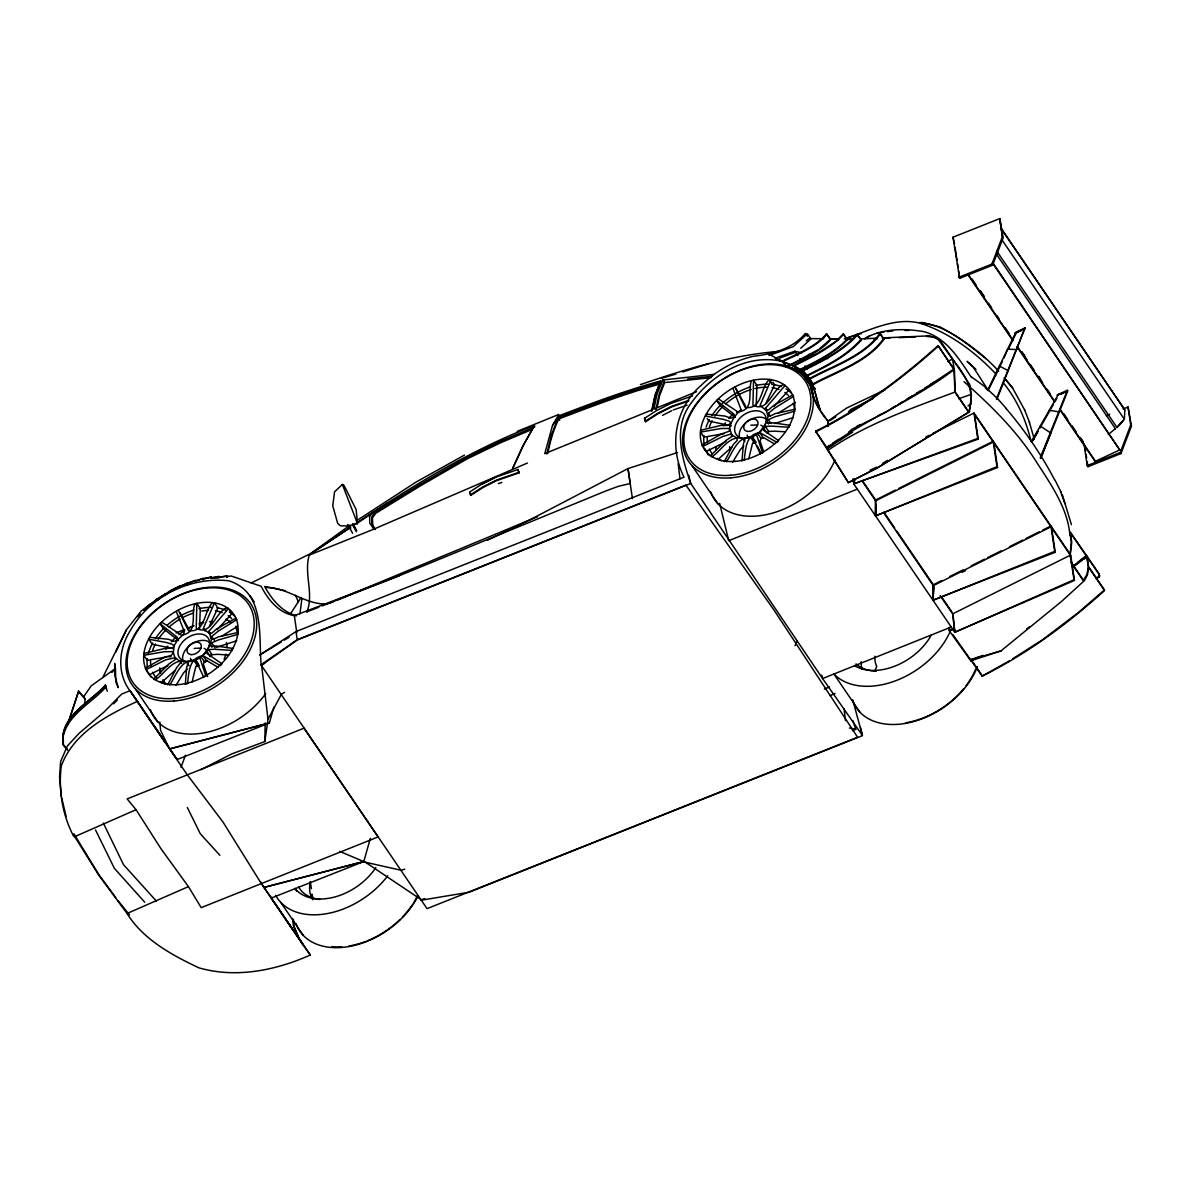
<?xml version="1.0" encoding="UTF-8"?>
<svg xmlns="http://www.w3.org/2000/svg" width="1191" height="1191" viewBox="0 0 1191 1191"><rect width="100%" height="100%" fill="white"/><g stroke="black" fill="none" stroke-linecap="round" stroke-linejoin="round"><path stroke-width="1.5" d="M862.076 480.926L875.608 500.801L875.534 515.882L997.537 467.512L993.785 442.114M199.507 629.042L200.296 608.527L196.857 603.48L194.624 604.135C191.022 615.33 198.331 633.24 181.255 635.131L161.782 622.104L160.175 623.861L163.614 628.908L178.576 640.594M357.523 523.653L356.139 509.54L343.976 485.303L342.368 484.469L334.567 491.794L332.751 505.833L337.708 523.445L340.522 525.827L347.772 525.931L357.523 523.653L342.368 484.469M756.181 405.848L756.97 385.348L754.394 381.567M200.937 769.728L231.501 754.037L264.864 741.531L265.131 722.952M165.996 657.06L147.267 660.35L143.828 655.303L143.873 653.457L164.447 648.574L172.68 648.038L177.667 639.895L183.429 634.356L184.382 631.647L176.283 611.534M883.424 512.383L933.282 585.6L933 600.249L1055.241 552.252L1051.489 526.854M84.933 702.482L84.918 698.388L78.636 691.137L67.783 723.979M952.785 634.535L982.143 676.146C1026.94 653.889 1067.464 623.995 1104.533 590.587L1088.634 567.244L1087.413 574.866L1084.42 580.598L1061.687 601.321L1000.976 650.881L970.784 660.782L949.45 630.992L949.54 627.478M875.951 504.24L875.534 515.882L996.956 466.664L993.205 441.265L898.714 488.474M827.953 426.586L828.192 421.123C818.693 409.674 811.175 396.916 810.609 381.656C805.027 367.126 787.564 365.22 775.46 358.491M875.995 505.252L875.534 515.882L875.504 500.071L895.394 490.126M196.857 603.48L196.232 628.282C211.596 636.649 215.154 611.936 227.005 607.678L228.553 608.527L208.812 631.468L211.03 638.376L213.397 639.299L218.459 636.828L238.334 632.421M753.531 380.301L752.906 405.089C768.269 413.471 771.828 388.742 783.678 384.499M1000.768 227.779L1124.81 409.927L1124.408 419.336L1002.182 240.195M827.671 426.363L827.939 421.123C818.277 409.54 810.818 396.514 810.222 381.075C804.654 366.739 787.474 364.52 775.296 358.238M150.498 605.564L157.331 598.716L157.659 600.249L157.435 598.716M187.85 583.918L195.056 580.419L195.503 581.402M203.438 579.332L210.792 576.831L211.12 578.364L218.802 576.34M933.684 587.476L933 600.249L1054.675 551.403L1050.924 526.005L1042.631 530.144M952.934 359.905C964.829 374.242 975.876 391.511 968.998 410.627L968.075 410.94L955.182 391.958L954.408 370.163L952.532 359.191L938.017 339.137L929.843 335.802L882.367 337.931M969.429 411.788L876.591 468.257L848.394 482.608L815.656 431.172C860.438 408.915 900.962 379.006 938.046 345.613L954.036 369.612C914.271 400.25 867.003 418.473 826.733 447.95L848.394 482.608L877.067 468.137L969.429 411.788L971.394 395.099L969.876 384.663M933.893 586.389L933 600.249L933.208 584.811L941.5 580.657M741.993 461.051L743.303 444.541L744.777 439.434C730.783 432.631 721.642 450.511 711.846 456.853L710.298 456.019L725.661 440.715L732.197 436.234L729.979 429.326L728.907 428.447L720.942 428.522L700.516 432.11L703.941 437.157L724.381 433.569M205.894 676.19L199.954 658.102C206.192 652.221 211.194 645.299 211.715 636.485L218.042 631.319L236.92 619.543M299.938 613.961L301.829 599.192M762.568 452.997L756.627 434.909C762.865 429.043 767.867 422.12 768.389 413.292L774.716 408.141L793.593 396.35L792.774 394.906L773.435 405.625L768.597 409.898L765.634 410.017L760.052 405.402L771.158 379.706L769.118 379.601C760.171 388.415 762.3 409.987 745.134 407.396L735.026 387.045M751.298 380.956C747.695 392.137 755.005 410.061 737.929 411.952L718.456 398.911L716.848 400.667L720.287 405.714L735.249 417.401M264.864 741.531L267.99 719.245L261.588 665.188L264.73 663.253M470.698 495.396L469.79 491.883L470.698 495.396L482.965 487.521L496.721 480.583L519.246 472.782L517.743 469.582L519.246 472.782M645.552 421.748L644.644 418.235L645.552 421.748L657.819 413.873L671.575 406.935L688.904 400.935M350.779 526.958L309.213 555.11C303.675 573.973 314.171 593.862 306.891 611.995M192.123 681.892L195.771 666.752L199.314 665.367M744.211 460.396C745.596 449.424 745.596 434.477 759.754 432.571L777.068 442.427L778.661 440.67L763.595 430.279L763.342 427.822L765.292 426.438L771.098 426.095L789.171 427.256M748.797 458.699L752.444 443.558L755.987 442.174L752.548 437.127C737.646 435.43 733.06 452.104 726.406 461.751M1070.203 553.666L1071.29 541.771L1070.024 533.092M232.498 650.435L214.425 649.274L208.619 649.631L206.668 651.001L206.921 653.457L221.988 663.863L220.395 665.62L203.066 655.75C188.922 657.67 188.922 672.602 187.538 683.589L185.32 684.23L186.63 667.719L188.104 662.613C174.109 655.824 164.968 673.704 155.172 680.031M854.81 478.603L853.739 483.874L954.795 632.257L1074.461 580.434L1070.709 555.066L974 413.054L932.538 433.658M657.179 407.352L659.68 395.352L664.682 382.564L711.072 377.696M652.326 409.734L655.616 394.147L660.782 380.897C625.737 390.335 591.674 403.273 557.79 416.24L552.55 425.336L544.749 453.667L652.326 409.734L651.507 411.297L654.871 395.665L660.782 380.897M655.928 409.466L659.174 394.102L664.176 381.299L662.851 380.018L657.164 393.581L653.904 409.094L696.512 391.705M1069.965 556.956L1071.736 542.426L1070.307 532.719L1086.758 556.42L1088.261 566.708L1087.041 574.33L1083.974 579.392L1083.051 579.719L1071.171 562.316M63.034 737.021C67.738 714.377 91.32 703.345 105.671 687.386L105.344 685.123C89.995 702.511 58.091 716.952 63.361 744.643L66.785 748.588M546.803 454.024L551.582 434.536L558.177 417.699L557.79 416.24M954.17 628.625L949.45 630.992L948.899 628.133M68.706 721.448L78.636 691.137M273.96 706.888L269.374 722.967L177.131 759.545L169.643 748.931L269.374 722.967L169.584 748.901L160.621 730.5L159.832 722.044M370.386 838.315L363.761 861.555L271.429 897.999L263.166 886.268M854.781 480.345L853.739 483.874L978.213 439.107L974.58 414.542L993.324 442.04L875.608 500.801M205.09 631.111L203.378 628.595L203.765 627.344L214.484 602.884L217.06 606.666M180.987 767.302L185.498 755.139M958.919 277.22L991.939 264.089L1002.405 236.607L999.755 218.608L953.008 237.203L959.648 278.307L992.684 265.161L1003.15 237.694L999.755 218.608L1002.405 236.607M1128.056 406.994L1131.45 426.08L1120.984 453.563L1087.949 466.708L1087.219 465.621L1120.255 452.476L1130.721 425.008L1128.056 406.994L1123.053 408.989M874.79 671.218L876.725 666.394A35.566 24.103 -34.3 0 1 874.938 656.196M996.42 398.911L1025.004 327.853L996.852 399.536M1040.205 457.835L1067.434 390.142L1058.278 394.563L1031.257 441.727M1040.726 458.222L1067.851 390.767L1060.228 394.459M1040.636 458.446L1050.834 433.062L1040.264 426.006L1040.681 426.631M795.037 645.76L797.241 640.639M209.467 626.004L217.923 607.931M766.141 402.811L774.597 384.753L772.885 382.222M115.631 652.43L126.454 629.726L141.267 610.968L157.599 598.626L174.243 588.473L190.232 582.071L205.82 577.963L231.292 576.042L261.142 586.27C268.02 599.639 278.679 613.037 294.356 615.643L399.327 575.7L605.504 491.094L618.114 486.404L630.218 483.486L627.999 468.569L677.456 452.565M987.667 390.127L1015.849 332.274L1025.004 327.853M988.083 390.752L1002.48 361.201M1004.073 357.94L1007.631 349.142L1016.92 349.618M1008.807 348.234L1016.28 332.899L1025.421 328.463M103.23 676.592L126.454 629.726M970.784 660.782L979.478 656.792M83.578 696.854L91.141 685.912L115.438 668.523L114.678 663.461L114.827 675.461L118.222 687.624L115.765 681.847L115.438 668.523L111.954 672.409M167.678 684.84L176.7 667.585L180.958 662.3L175.375 657.685L165.966 659.74L146.076 669.625L149.515 674.672L167.737 665.605M724.351 461.646L733.373 444.407L737.244 440.357L736.678 437.812L730.485 434.194L722.639 436.546L702.75 446.446L701.931 445.002L721.359 434.03L729.279 431.231C729.815 422.403 734.817 415.48 741.055 409.615L732.956 388.355M267.99 719.245L281.418 694.293L284.545 692.343M212.445 602.78C203.497 611.608 205.626 633.165 188.461 630.575L178.352 610.239M1095.854 577.561L1098.519 577.516L1099.501 575.804L1098.891 573.556L1070.218 532.005M1039.788 428.209L1053.291 404.627M1055.092 401.486L1056.893 398.33M169.732 684.944C176.387 675.282 180.972 658.608 195.875 660.32L203.825 677.485M176 685.331L183.548 672.915L187.136 669M732.673 462.138L740.221 449.722L743.809 445.806M217.893 667.198L207.636 661.184L204.346 661.571L203.393 664.295L207.651 676.562M774.582 444.005L764.309 438.005L761.019 438.392L760.066 441.102L763.759 451.821M290.172 614.348L300.981 597.614M353.816 524.903C411.074 486.806 469.954 450.138 534.446 425.5L534.699 426.944L500.116 441.474L466.604 457.567L419.694 484.663L374.867 512.264L371.652 516.924L371.949 524.114L375.076 529.325M552.55 425.336L558.177 417.699C591.644 404.791 625.349 391.988 659.993 382.594M795.007 409.242L775.133 413.649L770.071 416.121L767.704 415.197L765.485 408.29L785.226 385.333M1124.14 419.277L1116.801 427.361M1123.56 420.453L1117.054 427.554L996.927 251.346M880.506 333.674C863.564 357.002 834.102 365.831 809.806 379.08L809.463 378.544C833.581 365.324 862.969 356.645 879.836 333.45L884.169 339.033C867.212 362.362 837.749 371.19 813.453 384.44L809.463 378.544M233.376 648.5L216.033 645.998L211.641 646.46L210.226 644.629L211.656 642.857L218.281 639.969L238.304 634.252M790.065 425.306L772.706 422.805L768.314 423.281L766.9 421.435L768.329 419.664L774.954 416.79L794.978 411.074M848.498 412.012L850.568 409.57L872.973 398.687M848.811 413.605L851.312 410.672L860.87 405.997M817.934 349.812L786.462 366.902C801.96 359.295 819.229 352.953 830.797 339.495L826.465 333.912C814.927 347.281 797.657 353.474 782.279 361.141L786.909 367.156M828.906 340.611L819.334 348.918M827.149 334.135C815.582 347.593 798.298 353.935 782.8 361.543C747.457 353.012 712.01 374.346 691.718 402.32C672.513 426.616 681.818 457.076 690.616 483.204L822.594 678.542L862.358 735.368L852.816 700.144M217.179 629.697L231.992 613.573L229.416 609.777M773.852 406.503L788.665 390.38M113.577 703.866L117.299 700.01M857.088 334.388C842.29 350.913 821.924 360.799 802.392 370.49L806.56 376.252C826.212 366.605 846.593 356.571 861.421 339.971L857.088 334.388L859.828 338.408M857.758 334.611C842.93 351.211 822.564 361.23 802.913 370.892L802.392 370.49M837.556 339.643L843.154 333.942L847.486 339.524C833.998 354.174 815.24 362.332 797.851 371.279L793.682 365.518L817.934 353.087L838.434 339.748M843.823 334.165C830.35 348.814 811.592 356.958 794.203 365.92L793.682 365.518M847.486 339.524L846.801 339.301C833.343 353.876 814.614 361.885 797.33 370.877M1098.519 577.516L1099.621 576.399L1098.98 574.226L1087.1 556.778L1084.212 558.996M153.609 679.198L168.988 663.893L175.524 659.427L173.305 652.519L172.233 651.626L164.269 651.715L143.828 655.303M139.957 613.797L137.412 616.685L140.002 614.526M143.709 610.239L149.977 604.343L150.304 605.862L150.081 604.328M800.694 348.278L810.922 338.959M105.344 685.123L105.552 685.361C89.831 702.928 59.029 716.908 63.153 744.941L67.798 750.3M161.336 682.651L174.958 670.459M718.009 459.458L731.631 447.265M806.337 340.879L808.912 338.572L823.651 338.735M938.136 346.268C901.066 379.661 860.542 409.57 815.746 431.812M1077.929 612.874L1104.444 589.947L1088.529 566.574L1087.1 556.778M844.285 338.825C868.849 331.098 895.781 315.838 921.745 323.714L922.593 322.999C947.619 326.289 966.869 343.901 986.133 358.714M848.439 432.318L852.131 429.162L886.833 411.744M1098.206 576.876L1099.501 575.804M802.005 370.118L806.218 366.62M1108.315 434.507L1115.312 428.686M157.808 599.609L164.73 594.145L165.058 595.664L164.834 594.145M1073.657 565.77L1086.639 555.557L1077.84 562.182M1073.776 566.588L1086.758 556.42L1073.538 566.187M165.162 595.083L172.1 589.664M1026.687 628.967L1029.575 626.719M1076.5 613.961L1042.259 639.954L1012.871 658.653M967.985 405.967L970.903 403.794M835.829 441.95L827.045 448.411L852.592 432.199M251.167 582.98L310.806 553.473L348.874 526.005M228.702 655.02L217.864 654.321L212.058 654.678L210.107 656.047L206.668 651.001M766.781 432.869L768.731 431.484L774.537 431.142L785.375 431.827M688.77 475.269L690.661 483.486L297.259 639.999L261.231 665.397C258.373 635.875 265.653 592.537 228.866 580.791C190.471 576.384 149.664 596.393 130.638 630.069C118.579 648.633 116.435 673.421 130.489 691.509L165.385 742.856M827.939 421.123L846.533 408.096L885.315 389.636M356.451 520.824L415.823 482.206L464.49 455.081M831.541 445.36L827.045 448.411L833.209 444.705M839.015 440.268L842.022 438.228M349.186 528.506L310.806 553.473M358.297 522.432L387.164 503.227M829.621 445.315L826.643 447.295L815.656 431.172M832.598 443.335L838.553 439.375M924.975 388.296L952.428 369.999M924.648 388.281L927.417 386.45M930.186 384.619L934.354 381.879M864.309 338.735C881.876 328.388 904.118 328.299 923.725 331.619C946.532 337.559 959.321 359.265 971.573 377.621M865.172 338.691L869.906 335.609M829.74 420.765L835.859 416.776M807.364 336.294L805.384 333.376C792.551 348.799 772.483 354.159 753.293 356.303C733.611 360.873 715.836 371.071 701.41 385.14C674.91 407.858 668.553 446.342 684.021 477.159L296.023 631.572L259.668 655.02L281.329 641.949M469.492 492.106L481.7 484.231L495.605 477.234M470.802 494.652L482.727 487.015L496.498 480.077L518.636 472.425M644.346 418.458L656.554 410.582L670.459 403.585L692.596 395.933M645.656 421.004L657.581 413.366L671.352 406.429L688.383 400.533M172.561 590.587L179.618 586.076M827.626 450.57C866.289 423.907 911.234 408.483 954.914 392.077L968.521 412.071M882.844 463.254L887.489 460.336M221.481 636.366L237.203 626.555M778.155 413.188L795.454 402.379M888.367 410.806L923.442 389.234M891.493 408.543L896.227 405.655M899.369 403.734L902.525 401.799M907.244 398.911L911.978 396.022M916.713 393.134L919.854 391.214M284.426 640.088L289.056 637.289M949.45 630.992L954.036 628.297M145.257 668.181L164.686 657.224L171.355 655.363L173.305 652.519L174.109 646.266L172.68 644.435L166.695 642.545L148.786 639.225M181.523 586.24L187.225 583.054L187.568 584.573L187.329 583.039M236.101 618.084L216.762 628.803L211.924 633.076L208.961 633.195L203.378 628.595M982.143 676.146L1009.774 660.633M992.565 262.437L1119.748 449.885L1095.125 461.453L1059.722 409.466M806.039 375.85C825.586 366.158 845.938 356.273 860.736 339.748L861.421 339.971M481.76 484.231L495.664 477.234L518.189 469.433M662.568 415.346L671.739 410.731M949.793 576.518L963.057 569.894M971.335 565.755L984.6 559.13M987.92 557.477L1001.184 550.852M1009.477 546.699L1022.727 540.074M1026.047 538.421L1039.311 531.796M933.282 585.6L1051.028 526.779L993.904 442.888M962.09 572.32L965.395 570.668M1070.352 555.185L1073.984 579.749L954.795 632.257L952.636 613.901L1070.352 555.185L1051.608 527.628M726.078 441.593L706.189 451.493L703.613 447.712M925.898 436.948L929.218 435.31M856.895 426.244L860.215 424.606M878.467 415.555L881.787 413.902M487.476 540.238L528.953 520.303L627.999 468.569L632.436 498.627M869.981 470.266L876.65 467.155M947.5 361.469L952.532 359.191M216.509 647.323L236.741 640.728M774.492 423.564L793.414 417.55M177.131 759.545L137.486 701.335C107.369 714.913 73.336 733.075 61.307 765.917C58.225 789.886 62.423 814.882 73.648 836.305L74.735 836.648L136.042 809.701L160.934 848.677L188.431 886.625L201.19 907.646L378.098 836.945L304.033 728.192L127.139 798.908L136.042 809.701M74.735 836.648L98.868 875.251L127.065 913.482L188.431 886.625M830.053 695.633L835.04 693.46M527.434 463.031L372.649 529.638L309.213 555.11M537.498 516.73L329.311 603.241M532.183 429.4L500.92 442.635L467.408 458.729L420.483 485.794L375.641 513.366L372.441 518.04L372.753 525.261L374.986 529.563M517.266 431.365L558.817 414.423M196.962 580.806L202.798 578.424L203.125 579.957L202.902 578.424M176.134 632.883L184.605 629.518M187.984 628.163L193.076 626.138M199.85 623.444L203.229 622.089M736.514 412.428L741.606 410.419M857.312 489.114L728.713 540.699L719.662 503.451M1106.35 415.644L1109.699 414.304M951.237 627.017L822.594 678.542L821.701 675.133M270.655 896.868L310.285 955.063C275.672 970.397 235.892 978.585 198.808 967.792C171.861 955.093 143.099 939.431 127.065 913.482M852.399 730.678L855.763 729.339L852.994 720.689M306.846 611.846L318.86 607.187M322.285 605.862L334.299 601.202M337.723 599.877L399.327 575.7M824.38 688.994L829.517 687.013M1014.985 332.974L1021.238 330.473M779.614 358.149L795.141 352.417M978.213 439.107L977.737 438.422L853.739 483.874L853.098 478.678M640.416 384.619C685.257 369.27 731.036 355.231 778.542 351.405M777.366 357.374L794.739 351.241L801.692 352.804M958.755 398.717L970.948 394.444M983.17 655.348L970.903 659.635L1001.452 650.777M424.815 898.565L421.361 899.771L365.354 862.224L339.688 851.386M673.272 409.957L687.133 405.163M498.419 483.606L501.887 482.415M404.761 869.132L401.293 870.308L365.354 862.224M682.726 371.949L708.898 363.597M845.55 338.452L861.495 333.48M661.377 378.351L675.878 374.093M660.588 383.874C625.975 393.328 592.299 406.176 558.773 418.979A478.172 130.802 70.9 0 0 547.786 453.429M263.955 887.459L363.761 861.555L263.94 887.399L260.561 881.757M700.546 430.279L721.121 425.381L727.924 425.425L730.783 423.088L729.354 421.242L723.369 419.366L705.459 416.046L706.352 414.096L724.977 416.076L731.006 418.19L734.341 416.701L734.088 414.245L716.848 400.667M220.841 576.995L226.871 575.893L227.198 577.412L226.975 575.893M421.152 900.232L469.046 892.238L862.403 735.651L860.512 727.448M876.844 333.123L883.975 332.14M887.533 331.649L892.893 330.904M687.654 378.991L712.292 376.207M662.851 380.018L714.451 374.287M374.867 512.264L372.083 512.517L369.627 516.537L369.746 523.147L373.825 529.087M212.832 578.275L219.129 577.873M860.453 338.914L876.889 338.184M873.554 338.81L877.201 338.646M882.68 338.408L889.99 338.08M899.116 337.663L915.551 336.919M926.509 336.428L934.98 337.202L940.577 341.088L969.429 384.008M750.851 425.217L757.67 424.904M194.178 648.41L200.996 648.098M905.205 330.517L908.718 330.398M167.708 656.747L171.042 656.703M919.869 322.433L922.593 322.999M829.174 338.795L838.375 338.884M845.744 338.959L853.113 339.048M833.09 339.241L838.643 339.316M846.027 339.405L853.426 339.509M265.846 587.476C287.939 587.163 305.09 605.147 327.644 603.941M149.679 637.289L168.303 639.269L174.333 641.368L177.667 639.895L177.414 637.423L160.175 623.861M285.17 590.691L264.64 586.508C271.727 599.252 281.895 611.936 296.559 615.836M849.436 728.029L855.763 729.339M808.659 354.382L813.885 355.558M822.594 357.508L827.805 358.685M921.834 322.433L939.252 326.736M1124.81 409.927L1000.544 227.719M731.304 425.827L708.898 421.093L707.186 418.562M173.127 648.544L152.225 644.271L149.649 640.49M884.169 339.033L883.484 338.81C866.631 362.004 837.243 370.684 813.111 383.904L813.453 384.44M830.797 339.495L826.465 333.912M921.745 323.714C950.552 333.554 975.891 352.566 996.51 374.629M786.477 366.858C811.875 371.279 813.974 388.683 819.914 409.347M934.741 337.038L938.046 338.72M939.714 326.81C961.42 338.318 982.054 352.878 998.624 371.13M797.687 371.577C815.656 376.371 814.138 395.129 819.855 408.9M971.826 377.115L984.659 386.554L996.733 397.839M814.793 389.204L807.23 378.872L812.515 383.472M963.995 381.715C990.644 405.238 1016.34 430.427 1035.545 460.56C1050.179 483.382 1067.746 507.649 1069.935 535.474M985.404 387.968L987.979 390.365M975.742 369.21L967.032 361.275M968.268 362.451L975.712 369.493M156.378 901.081L123.536 864.726L103.319 823.055M144.721 902.197L114.366 868.328L95.518 829.948M129.491 914.867L117.864 900.485M219.873 855.287L200.282 833.73L187.344 807.513M996.927 397.868L1006.246 408.468M752.548 437.127L760.498 454.307M78.725 691.792L85.008 699.043M1006.038 408.439C1024.677 430.219 1041.172 454.173 1054.482 479.586M1003.537 383.13C1017.188 399.893 1026.151 420.393 1031.034 441.414M1004.207 377.726L1012.41 387.656L1024.751 410.106M1004.475 378.217L1012.678 388.132M807.23 378.872L815.21 388.817M115.735 897.597L98.749 874.522L73.916 833.774M794.739 351.241L797.836 355.662M799.905 358.61L801.99 361.543M805.086 365.965L807.156 368.912M137.486 701.335L130.027 690.72L121.72 694.025L104.153 711.92L79.053 733.328L67.396 745.968L60.652 761.391L59.55 776.577L61.396 796.496M284.813 918.053L293.075 929.784M310.285 955.063L272.337 899.89M996.48 254.204L1115.535 428.864M992.698 263.315L1119.748 449.885M991.939 264.089L992.684 265.161M1120.255 452.476L1120.984 453.563M953.008 237.203L954.542 243.738M980.223 290.604L984.391 296.738M1021.908 351.821L1025.049 356.422M1038.597 376.311L1040.681 379.378M1080.282 437.544L1083.408 442.129M971.856 278.754L976.024 284.887M980.193 291.006L984.362 297.125M988.53 303.243L991.671 307.844M996.867 315.496L998.966 318.563M1005.219 327.733L1009.387 333.867M1021.893 352.223L1027.104 359.876M1030.23 364.476L1034.398 370.595M1038.567 376.713L1042.735 382.832M1046.904 388.966L1050.03 393.551M1063.593 413.456L1067.761 419.574M1071.93 425.693L1076.098 431.812M1080.267 437.931L1083.393 442.531M967.941 274.019L1012.722 339.777M1017.933 347.415L1054.392 400.95M1060.63 410.121L1095.005 460.589M968.06 274.883L1012.856 340.656M1017.025 346.76L1054.511 401.814M1059.35 411.922L1049.271 410.285L1049.688 410.91M1008.42 370.773L999.413 366.024L999.83 366.649M938.046 345.613L953.961 368.987M1070.947 562.465L1083.527 580.925M996.956 466.664L997.537 467.512M1054.675 551.403L1055.241 552.252M880.745 334.79L882.576 337.47M843.154 333.942L846.801 339.301M802.913 370.892L806.56 376.252M804.327 375.865L800.441 370.163L800.605 371.294M801.588 372.709L810.312 385.542M794.203 365.92L797.851 371.279M786.462 366.902L782.8 361.543L768.612 354.025L769.178 355.514L793.325 346.581L807.379 333.763L810.476 338.348M863.52 482.251L875.995 500.577M884.317 512.8L894.724 528.06M896.793 531.112L933.193 584.558M941.515 596.78L951.922 612.04M940.146 595.56L952.636 613.901M973.062 662.285L982.054 675.491M769.967 380.852L771.694 383.383M765.485 408.29L767.212 410.806M768.389 413.292L770.115 415.823M768.329 419.664L770.905 423.46M766.9 421.435L768.612 423.966M765.292 426.438L768.731 431.484M763.342 427.822L765.917 431.604M735.889 388.311L745.536 406.101M759.754 432.571L763.178 437.618M757.58 433.345L761.019 438.392M750.494 437.186L753.933 442.233M743.139 438.764L744.866 441.28M691.986 465.651L717.994 503.823M859.828 712.069L833.819 673.898A71.847 48.712 -34.3 0 0 895.468 680.82A71.847 48.712 -34.3 0 0 950.79 630.084M250.14 595.887L254.264 601.917M208.812 631.468L210.539 633.999M211.715 636.485L214.306 640.267M211.656 642.857L215.095 647.904M210.226 644.629L211.938 647.145M208.619 649.631L212.058 654.678M180.064 612.755L188.863 629.295M203.066 655.75L206.505 660.797M200.907 656.539L204.346 661.571M195.875 660.32L198.45 664.102M193.82 660.38L197.244 665.427M186.466 661.943L189.056 665.724M179.99 661.005L181.717 663.521M135.312 688.83L157.688 721.686M280.778 902.406L303.154 935.263M973.657 367.706L986.758 388.102M154.711 726.614L163.137 739.388M558.177 417.699L559.725 420.244M130.489 691.509L130.027 690.72L186.942 774.358L222.985 822.028L261.008 883.097L303.035 944.85L298.048 936.617L293.299 925.318L292.673 918.559M353.206 524.338L356.749 530.739M352.715 523.683L355.38 528.476M352.819 525.35L356.362 531.752M348.963 525.171L350.735 528.372M347.698 524.591L352.625 533.255M1054.958 479.973L1060.973 491.883M757.402 446.149L760.677 452.744M295.502 595.277L298.316 601.768M298.822 937.749L294.073 926.449L293.448 919.69M1024.483 409.615L1029.605 422.567M1060.511 491.496L1064.992 503.704M107.22 691.256L105.552 685.361M1062.372 494.831L1071.409 524.635M1029.337 422.076L1034.294 439.285M61.709 797.955L66.145 816.535M954.914 392.077L954.036 369.612M810.609 381.656L813.602 397.69M1084.852 445.717L1085.626 450.913M1086.132 454.411L1086.654 457.925M1087.175 461.438L1087.949 466.708M1084.004 443.796L1087.219 465.621M955.078 247.386L956.968 260.114M957.504 263.747L958.04 267.394M958.576 271.027L959.648 278.307M974 413.054L977.737 438.422M296.023 631.572L297.259 639.999M310.315 881.608L311.387 888.784M312.176 894.173L312.712 897.761M236.116 626.109L236.905 631.498M210.896 576.831L211.12 578.364M195.16 580.419L195.398 581.952M159.773 667.883L160.577 673.272M294.356 615.643L296.797 632.615M954.319 628.729L954.795 632.257L953.128 615.271M844.062 708.6L845.461 720.54M678.17 463.612L679.972 478.961M63.257 736.738L63.361 744.643M861.897 669.387A54.116 36.683 -34.3 0 1 861.227 661.675M265.727 693.638A71.847 48.712 -34.3 0 1 200.922 733.373A71.847 48.712 -34.3 0 1 150.438 709.866M191.438 660.573A9.126 6.178 -34.3 0 1 190.53 658.295M204.137 648.38A9.126 6.178 -34.3 0 1 207.085 652.102M211.551 654.142A16.585 11.24 -34.3 0 1 210.107 656.717M207.115 660.29A16.585 11.24 -34.3 0 1 204.629 662.36M198.986 665.427A16.585 11.24 -34.3 0 1 196.024 666.29M183.488 662.047A16.585 11.24 -34.3 0 1 190.694 644.688A16.585 11.24 -34.3 0 1 210.033 642.693M236.607 626.615A48.057 32.574 -34.3 0 1 237.947 632.942M164.745 683.932A48.057 32.574 -34.3 0 1 160.457 681.52M156.855 678.453A48.057 32.574 -34.3 0 1 152.701 672.275M150.84 665.873A48.057 32.574 -34.3 0 1 150.572 660.856M152.686 650.182A48.057 32.574 -34.3 0 1 155.425 643.959M158.165 639.373A48.057 32.574 -34.3 0 1 166.576 629.31M169.048 627.017A48.057 32.574 -34.3 0 1 180.139 619.022M183.146 617.37A48.057 32.574 -34.3 0 1 192.823 613.261M201.726 611.057A48.057 32.574 -34.3 0 1 208.633 610.417M215.407 610.834A48.057 32.574 -34.3 0 1 222.3 612.591M228.151 615.643A48.057 32.574 -34.3 0 1 231.739 618.71M150.81 676.845A51.883 35.179 -34.3 0 1 149.247 673.868M147.371 667.258A51.883 35.179 -34.3 0 1 147.342 658.623M148.324 653.651A51.883 35.179 -34.3 0 1 152.671 642.961M155.292 638.644A51.883 35.179 -34.3 0 1 164.373 627.776M167.038 625.305A51.883 35.179 -34.3 0 1 193.91 610.06M198.986 608.705A51.883 35.179 -34.3 0 1 211.596 607.38M216.807 607.782A51.883 35.179 -34.3 0 1 226.216 610.417M229.372 612.055A51.883 35.179 -34.3 0 1 234.731 616.328M165.921 683.649A43.546 29.522 -34.3 0 1 162.854 679.763M160.041 671.813A43.546 29.522 -34.3 0 1 159.788 668.717M165.802 649.184A43.546 29.522 -34.3 0 1 167.842 646.132M171.31 641.815A43.546 29.522 -34.3 0 1 176.194 636.917M178.933 634.609A43.546 29.522 -34.3 0 1 184.739 630.486M187.716 628.714A43.546 29.522 -34.3 0 1 194.059 625.647M198.957 623.861A43.546 29.522 -34.3 0 1 203.75 622.61M209.527 621.732A43.546 29.522 -34.3 0 1 213.353 621.568M225.888 619.186A54.116 36.683 -34.3 0 1 230.607 622.149M235.714 627.434A54.116 36.683 -34.3 0 1 237.59 630.501M226.484 642.604A35.566 24.103 -34.3 0 1 227.005 647.621M225.977 654.112A35.566 24.103 -34.3 0 1 224.072 659.07M417.862 896.361A71.847 48.712 -34.3 0 1 352.67 945.818A71.847 48.712 -34.3 0 1 295.889 923.442M387.76 875.772A71.847 48.712 -34.3 0 1 326.602 913.691A71.847 48.712 -34.3 0 1 275.657 895.379M417.579 895.513A69.793 47.312 -34.3 0 1 413.217 903.373M412.235 904.892A69.793 47.312 -34.3 0 1 402.498 917.01M400.012 919.512A69.793 47.312 -34.3 0 1 367.051 940.935M365.429 941.56A69.793 47.312 -34.3 0 1 348.978 946.011M341.921 946.815A69.793 47.312 -34.3 0 1 331.768 946.666M320.022 899.458A48.057 32.574 -34.3 0 1 298.539 886.848M375.775 867.703A51.883 35.179 -34.3 0 1 296.321 890.005M296.738 891.151A51.883 35.179 -34.3 0 1 294.966 888.278M312.965 899.354A43.546 29.522 -34.3 0 1 311.655 894.426M312.667 899.726A43.546 29.522 -34.3 0 1 310.27 881.965M834.965 460.024A71.847 48.712 -34.3 0 1 770.309 513.708A71.847 48.712 -34.3 0 1 710.729 492.002M748.112 437.38A9.126 6.178 -34.3 0 1 747.204 435.117M760.826 425.187A9.126 6.178 -34.3 0 1 762.85 426.646M755.66 442.233A16.585 11.24 -34.3 0 1 752.697 443.112M739.298 435.966A16.585 11.24 -34.3 0 1 749.184 420.289A16.585 11.24 -34.3 0 1 766.706 419.5M751.789 437.023A17.374 11.776 -34.3 0 1 735.055 426.14A17.374 11.776 -34.3 0 1 758.905 411.074A17.374 11.776 -34.3 0 1 760.305 431.648M756.315 434.775A17.374 11.776 -34.3 0 1 753.308 436.397M793.28 403.436A48.057 32.574 -34.3 0 1 794.62 409.749M721.418 460.753A48.057 32.574 -34.3 0 1 717.131 458.341M712.307 453.86A48.057 32.574 -34.3 0 1 709.374 449.096M707.514 442.695A48.057 32.574 -34.3 0 1 707.246 437.678M709.36 426.988A48.057 32.574 -34.3 0 1 712.099 420.765M714.838 416.18A48.057 32.574 -34.3 0 1 723.25 406.131M725.721 403.838A48.057 32.574 -34.3 0 1 751.283 389.517M754.871 388.564A48.057 32.574 -34.3 0 1 766.989 387.239M772.081 387.641A48.057 32.574 -34.3 0 1 778.974 389.412M784.824 392.449A48.057 32.574 -34.3 0 1 788.427 395.531M708.407 455.066A51.883 35.179 -34.3 0 1 705.295 449.111M704.045 444.064A51.883 35.179 -34.3 0 1 704.015 435.444M706.04 427.122A51.883 35.179 -34.3 0 1 709.345 419.768M711.965 415.451A51.883 35.179 -34.3 0 1 721.046 404.583M722.356 403.347A51.883 35.179 -34.3 0 1 750.583 386.881M755.675 385.527A51.883 35.179 -34.3 0 1 768.269 384.187M771.783 384.395A51.883 35.179 -34.3 0 1 781.46 386.628M786.045 388.861A51.883 35.179 -34.3 0 1 791.405 393.149M715.88 450.451A54.116 36.683 -34.3 0 1 716.014 446.536M723.518 425.797A54.116 36.683 -34.3 0 1 725.498 422.82M728.847 418.488A54.116 36.683 -34.3 0 1 732.51 414.438M730.202 450.094A35.566 24.103 -34.3 0 1 729.592 446.625M977.439 666.647A71.847 48.712 -34.3 0 1 913.08 721.716A71.847 48.712 -34.3 0 1 852.562 700.263M975.667 669.163A69.793 47.312 -34.3 0 1 965.975 685.837M963.832 688.562A69.793 47.312 -34.3 0 1 905.651 722.818M876.323 671.129A48.057 32.574 -34.3 0 1 856.016 663.923M931.436 634.863A51.883 35.179 -34.3 0 1 854.736 665.769M523.459 444.987L512.517 468.778L522.715 446.551L534.446 425.5L523.459 444.987M1037.986 431.35L1032.582 440.774L1037.986 431.35M297.214 639.716L260.978 664.801L427.033 908.644L857.609 737.259L774.12 610.239L685.867 485.079L297.214 639.716M1063.608 392.688L1057.266 395.055L1063.608 392.688M174.124 701.008A71.847 48.712 -34.3 0 0 254.546 611.34A71.847 48.712 -34.3 0 0 145.228 620.169A71.847 48.712 -34.3 0 0 174.124 701.008M174.005 698.477A69.793 47.312 -34.3 0 0 252.12 611.37A69.793 47.312 -34.3 0 0 145.927 619.945A69.793 47.312 -34.3 0 0 174.005 698.477M191.156 654.618A7.861 5.33 -34.3 0 0 201.309 645.73A7.861 5.33 -34.3 0 0 190.084 644.852A7.861 5.33 -34.3 0 0 191.156 654.618M178.456 684.587A51.883 35.179 -34.3 0 0 236.533 619.811A51.883 35.179 -34.3 0 0 157.584 626.198A51.883 35.179 -34.3 0 0 178.456 684.587M187.047 661.496A17.374 11.776 -34.3 0 0 209.482 641.845A17.374 11.776 -34.3 0 0 184.665 639.909A17.374 11.776 -34.3 0 0 187.047 661.496M730.798 477.829A71.847 48.712 -34.3 0 0 811.22 388.162A71.847 48.712 -34.3 0 0 701.901 396.99A71.847 48.712 -34.3 0 0 730.798 477.829M730.678 475.283A69.793 47.312 -34.3 0 0 808.793 388.192A69.793 47.312 -34.3 0 0 702.601 396.767A69.793 47.312 -34.3 0 0 730.678 475.283M747.829 431.44A7.861 5.33 -34.3 0 0 757.982 422.552A7.861 5.33 -34.3 0 0 746.757 421.674A7.861 5.33 -34.3 0 0 747.829 431.44M735.13 461.393A51.883 35.179 -34.3 0 0 793.206 396.633A51.883 35.179 -34.3 0 0 714.258 403.005A51.883 35.179 -34.3 0 0 735.13 461.393"/></g></svg>
